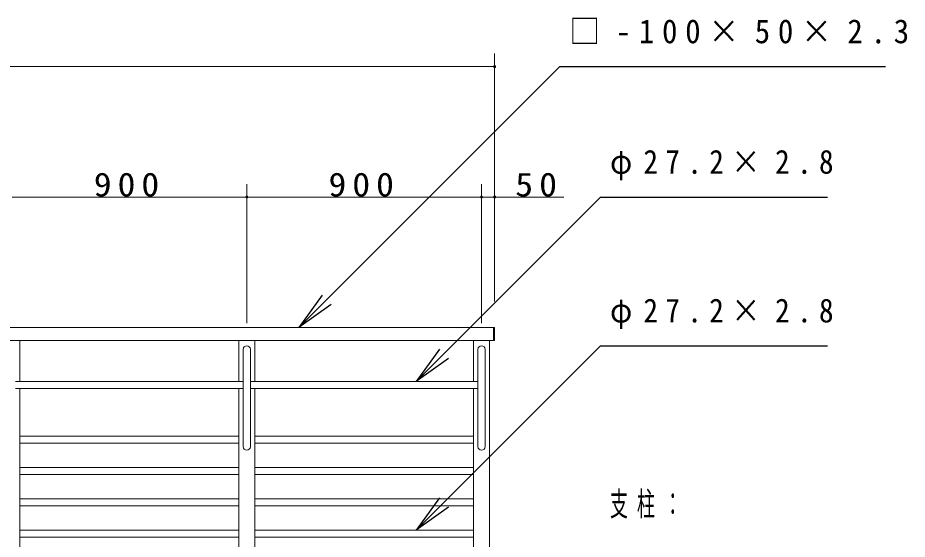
# Model space of a CAD drawing. Units: millimetres at full size. Extents: x -19250 to 0, y 0 to 13350.
# Drawn here: x -11553 to -8143, y 5243 to 7241 of the extents above; entities that cross this region are included whole.
import ezdxf

# ---------------------------------------------------------------- set-up
doc = ezdxf.new("R2010")
doc.units = ezdxf.units.MM
doc.layers.add('線', color=7, linetype='Continuous', lineweight=25)
doc.layers.add('補助', color=2, linetype='Continuous', lineweight=13)
doc.styles.add('ＭＳ ゴシック', font='')
doc.styles.get('ＭＳ ゴシック').set_extended_font_data('MS Gothic')

# ---------------------------------------------------------------- blocks, each defined once
blk = doc.blocks.new('dimension_origin')
at = {"color": 0, "linetype": 'Continuous', "lineweight": -2}
blk.add_circle((0, 0), 1.25, dxfattribs=at)

msp = doc.modelspace()

# ---------------------------------------------------------------- linework, layer by layer
at = {"layer": '線', "lineweight": 13}
for p, q in [((-15225, 6053.755), (-9725, 6053.755)), ((-9725, 6003.755), (-9725, 6053.755)), ((-15225, 6003.755), (-9725, 6003.755)), ((-11544.75, 5847.355), (-11544.75, 6003.755)), ((-10705.25, 5847.355), (-10705.25, 6003.755)), ((-10644.75, 5847.355), (-10644.75, 6003.755)), ((-9805.25, 5847.355), (-9805.25, 6003.755)), ((-9744.75, 3253.755), (-9744.75, 6003.755)), ((-10688.6, 5597.355), (-10688.6, 5970.155)), ((-10661.4, 5597.355), (-10661.4, 5970.155)), ((-9788.6, 5597.355), (-9788.6, 5970.155)), ((-9761.4, 5597.355), (-9761.4, 5970.155)), ((-11561.4, 5847.355), (-10688.6, 5847.355)), ((-10661.4, 5847.355), (-9788.6, 5847.355)), ((-11561.4, 5820.155), (-10688.6, 5820.155)), ((-11544.75, 3253.755), (-11544.75, 5820.155)), ((-10705.25, 3253.755), (-10705.25, 5820.155)), ((-10661.4, 5820.155), (-9788.6, 5820.155)), ((-10644.75, 3253.755), (-10644.75, 5820.155)), ((-9805.25, 3253.755), (-9805.25, 5820.155)), ((-10705.25, 5637.355), (-11544.75, 5637.355)), ((-10644.75, 5637.355), (-9805.25, 5637.355)), ((-10705.25, 5610.155), (-11544.75, 5610.155)), ((-10644.75, 5610.155), (-9805.25, 5610.155)), ((-10705.25, 5517.355), (-11544.75, 5517.355)), ((-10644.75, 5517.355), (-9805.25, 5517.355)), ((-10705.25, 5490.155), (-11544.75, 5490.155)), ((-10644.75, 5490.155), (-9805.25, 5490.155)), ((-10705.25, 5397.355), (-11544.75, 5397.355)), ((-10644.75, 5397.355), (-9805.25, 5397.355)), ((-10705.25, 5370.155), (-11544.75, 5370.155)), ((-10644.75, 5370.155), (-9805.25, 5370.155)), ((-10705.25, 5277.355), (-11544.75, 5277.355)), ((-10644.75, 5277.355), (-9805.25, 5277.355)), ((-10705.25, 5250.155), (-11544.75, 5250.155)), ((-10644.75, 5250.155), (-9805.25, 5250.155))]:
    msp.add_line(p, q, dxfattribs=at)
at = {"layer": '線', "color": 2}
msp.add_line((-9728, 6003.755), (-9728, 6053.755), dxfattribs=at)
at = {"layer": '線', "lineweight": 13}
for centre, start, end in [((-10675, 5970.155), 0, 180), ((-9775, 5970.155), 0, 180), ((-10675, 5597.355), 180, 0), ((-9775, 5597.355), 180, 0)]:
    msp.add_arc(centre, 13.6, start, end, dxfattribs=at)
at = {"layer": '補助'}
for p, q in [((-9725, 6153.755), (-9725, 7103.755)), ((-15225, 7053.755), (-9725, 7053.755)), ((-10675, 6070.155), (-10675, 6603.755)), ((-10675, 6070.155), (-10675, 6603.755)), ((-9775, 6070.155), (-9775, 6603.755)), ((-9775, 6070.155), (-9775, 6603.755)), ((-9725, 6153.755), (-9725, 6603.755)), ((-11575, 6553.755), (-10675, 6553.755)), ((-10675, 6553.755), (-9775, 6553.755)), ((-9778, 6553.755), (-9458.81, 6553.755))]:
    msp.add_line(p, q, dxfattribs=at)
at = {"layer": '補助', "lineweight": 25}
for p, q in [((-10368.934, 6159.821), (-9475, 7053.755)), ((-9475, 7053.755), (-9425, 7053.755)), ((-9425, 7053.755), (-8226.252, 7053.755)), ((-9918.934, 5953.421), (-9318.6, 6553.755)), ((-9318.6, 6553.755), (-9268.6, 6553.755)), ((-9268.6, 6553.755), (-8448.827, 6553.755)), ((-10386.612, 6177.498), (-10475, 6053.755)), ((-10475, 6053.755), (-10368.934, 6159.821)), ((-10351.256, 6142.143), (-10475, 6053.755)), ((-9936.612, 5971.098), (-10025, 5847.355)), ((-9918.934, 5383.421), (-9318.6, 5983.755)), ((-9318.6, 5983.755), (-9268.6, 5983.755)), ((-9268.6, 5983.755), (-8448.827, 5983.755)), ((-10025, 5847.355), (-9918.934, 5953.421)), ((-9901.256, 5935.743), (-10025, 5847.355)), ((-9936.612, 5401.098), (-10025, 5277.355)), ((-10025, 5277.355), (-9918.934, 5383.421)), ((-9901.256, 5365.743), (-10025, 5277.355))]:
    msp.add_line(p, q, dxfattribs=at)

# ---------------------------------------------------------------- block references
at = {"layer": '補助', "xscale": 3.33, "yscale": 3.33, "rotation": 180}
for p in [(-9725, 7053.755), (-10675, 6553.755), (-9775, 6553.755), (-9775, 6553.755)]:
    msp.add_blockref('dimension_origin', p, dxfattribs=at)
at = {"layer": '補助', "xscale": 3.33, "yscale": 3.33}
for p in [(-10675, 6553.755), (-9725, 6553.755)]:
    msp.add_blockref('dimension_origin', p, dxfattribs=at)

# ---------------------------------------------------------------- texts
at = {"layer": '補助', "char_height": 91.64, "style": 'ＭＳ ゴシック'}
for s, insert, attachment_point in [('\\T1.5;\\W0.95;□-100×50×2.3', (-9438.75, 7235.005), 1), ('\\T1.5;\\W0.9;φ27.2×2.8', (-9282.35, 6735.005), 1), ('\\T1.33;\\W1.1;900', (-11125, 6554.755), 8), ('\\T1.33;\\W1.1;900', (-10225, 6554.755), 8), ('\\T1.34;\\W1.1;50', (-9554.048, 6554.755), 8), ('\\T1.5;\\W0.9;φ27.2×2.8', (-9282.35, 6165.005), 1), ('\\T1.5;\\W0.55;支柱：', (-9282.35, 5423.655), 1)]:
    msp.add_mtext(s, dxfattribs=dict(at, insert=insert, attachment_point=attachment_point))

doc.saveas('drawing.dxf')
